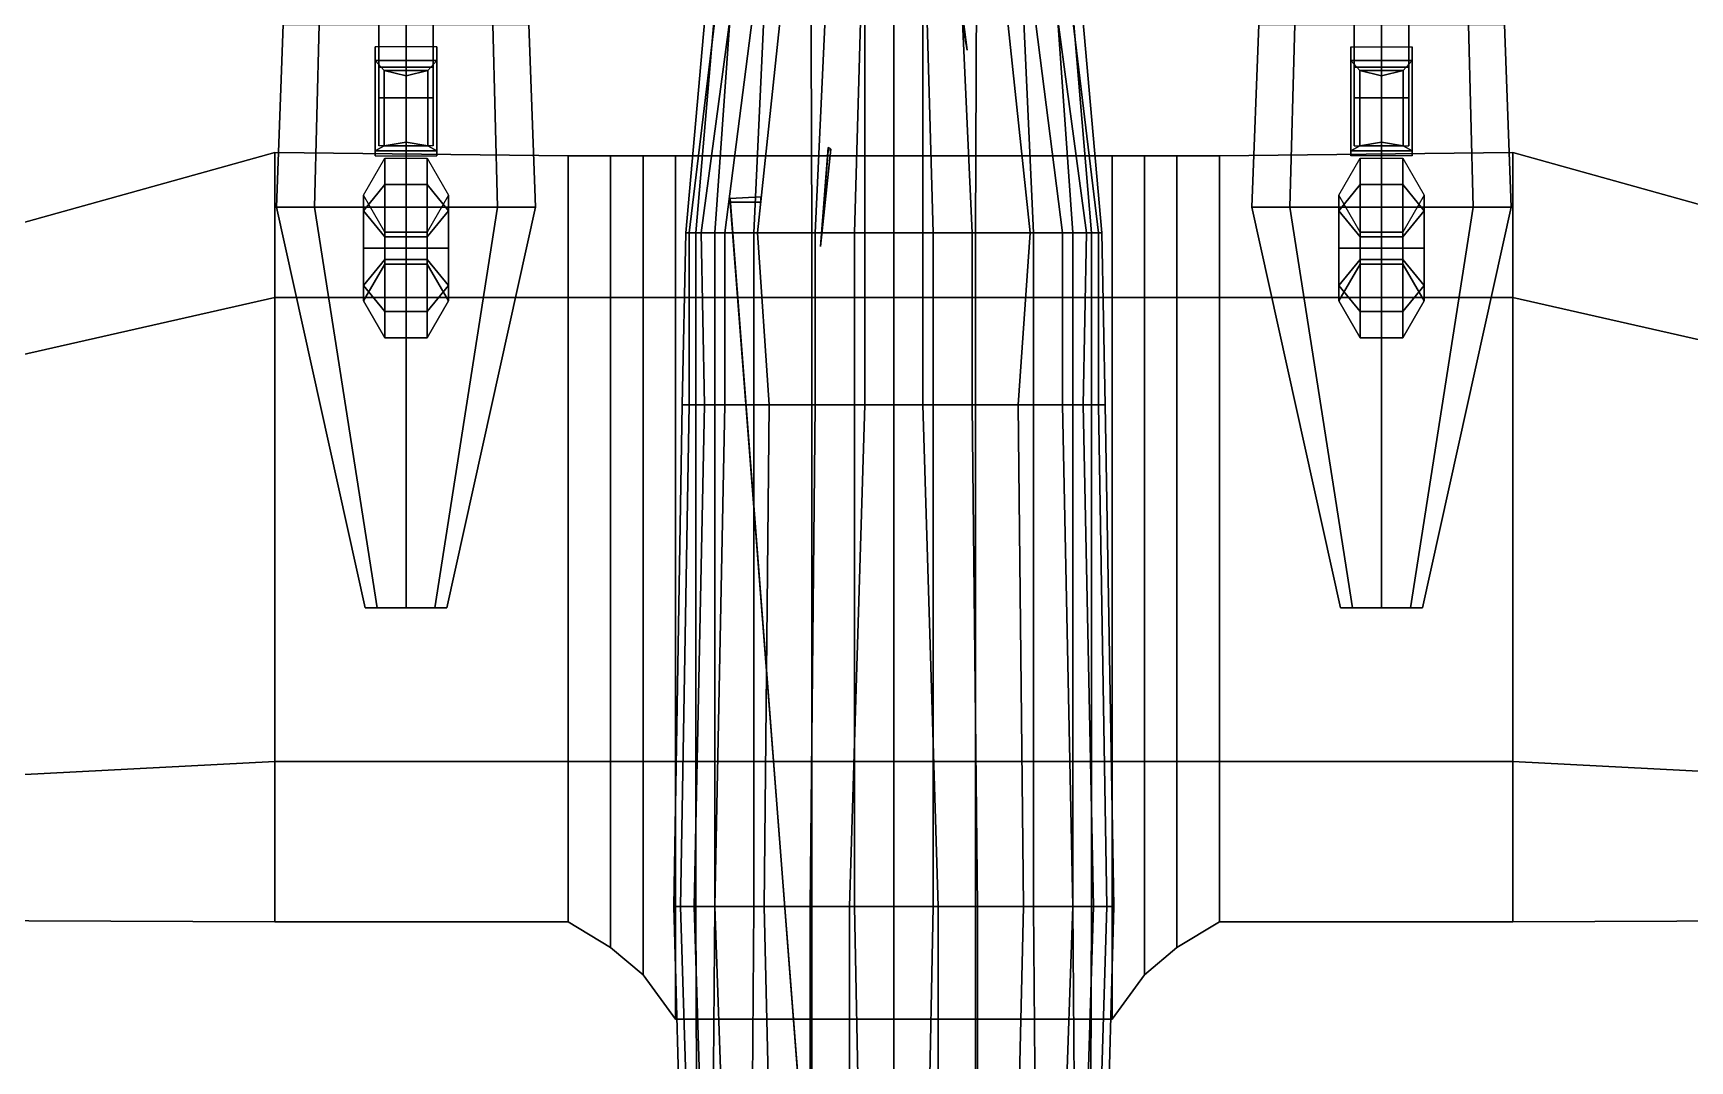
# Model space of a CAD drawing. Header units: millimetres. Extents: x -14.8 to 14.8, y -9.8 to 40.
# Drawn here: x -5.05 to 4.67, y 0 to 6.02 of the extents above; entities that cross this region are included whole.
import ezdxf

# ---------------------------------------------------------------- set-up
doc = ezdxf.new("R2010")
doc.units = ezdxf.units.MM
for name, color, linetype in [('wheels', 2, 'Continuous'), ('wing1', 5, 'Continuous'), ('wing2', 1, 'Continuous')]:
    doc.layers.add(name, color=color, linetype=linetype)

msp = doc.modelspace()

# ---------------------------------------------------------------- linework, layer by layer
for points in [[(-0.97, 7.67, -0.09), (-0.92, 7.67, -0.35), (-1.16, 4.85, -0.49), (-1.22, 4.85, -0.05)], [(-0.97, 7.67, 0.2), (-0.97, 7.67, -0.09), (-1.22, 4.85, -0.05), (-1.22, 4.85, 0.39)], [(-0.86, 7.67, 0.69), (-0.97, 7.67, 0.2), (-1.22, 4.85, 0.39), (-1.2, 4.85, 0.55)], [(-0.75, 7.67, 0.93), (-0.86, 7.67, 0.69), (-1.2, 4.85, 0.55), (-1.13, 4.85, 0.79)], [(-0.92, 7.67, -0.35), (-0.85, 7.67, -0.6), (-1.05, 4.85, -0.74), (-1.16, 4.85, -0.49)], [(-0.63, 7.67, 1.05), (-0.75, 7.67, 0.93), (-1.13, 4.85, 0.79), (-0.99, 4.85, 1.03)], [(-0.85, 7.67, -0.6), (-0.69, 7.67, -0.85), (-0.82, 4.85, -0.99), (-1.05, 4.85, -0.74)], [(-0.5, 7.67, 1.14), (-0.63, 7.67, 1.05), (-0.99, 4.85, 1.03), (-0.8, 4.85, 1.23)], [(-0.69, 7.67, -0.85), (-0.49, 7.67, -1), (-0.48, 4.85, -1.17), (-0.82, 4.85, -0.99)], [(-0.33, 7.67, 1.21), (-0.5, 7.67, 1.14), (-0.8, 4.85, 1.23), (-0.46, 4.85, 1.41)], [(-0.49, 7.67, -1), (-0.15, 7.67, -1.12), (-0.23, 4.85, -1.25), (-0.48, 4.85, -1.17)], [(-0.17, 7.67, 1.23), (-0.33, 7.67, 1.21), (-0.46, 4.85, 1.41), (-0.17, 4.85, 1.48)], [(-0.15, 7.67, -1.12), (0, 7.67, -1.13), (0, 4.85, -1.25), (-0.23, 4.85, -1.25)], [(-0.17, 4.85, 1.48), (0, 4.85, 1.48), (0, 7.67, 1.23), (-0.17, 7.67, 1.23)], [(0.17, 7.67, 1.23), (0, 7.67, 1.23), (0, 4.85, 1.48), (0.17, 4.85, 1.48)], [(0.23, 4.85, -1.25), (0, 4.85, -1.25), (0, 7.67, -1.13), (0.15, 7.67, -1.12)], [(0.48, 4.85, -1.17), (0.23, 4.85, -1.25), (0.15, 7.67, -1.12), (0.49, 7.67, -1)], [(0.17, 4.85, 1.48), (0.46, 4.85, 1.41), (0.33, 7.67, 1.21), (0.17, 7.67, 1.23)], [(0.46, 4.85, 1.41), (0.8, 4.85, 1.23), (0.5, 7.67, 1.14), (0.33, 7.67, 1.21)], [(0.82, 4.85, -0.99), (0.48, 4.85, -1.17), (0.49, 7.67, -1), (0.69, 7.67, -0.85)], [(0.8, 4.85, 1.23), (0.99, 4.85, 1.03), (0.63, 7.67, 1.05), (0.5, 7.67, 1.14)], [(0.99, 4.85, 1.03), (1.13, 4.85, 0.79), (0.75, 7.67, 0.93), (0.63, 7.67, 1.05)], [(1.05, 4.85, -0.74), (0.82, 4.85, -0.99), (0.69, 7.67, -0.85), (0.85, 7.67, -0.6)], [(1.13, 4.85, 0.79), (1.2, 4.85, 0.55), (0.86, 7.67, 0.69), (0.75, 7.67, 0.93)], [(1.16, 4.85, -0.49), (1.05, 4.85, -0.74), (0.85, 7.67, -0.6), (0.92, 7.67, -0.35)], [(1.2, 4.85, 0.55), (1.22, 4.85, 0.39), (0.97, 7.67, 0.2), (0.86, 7.67, 0.69)], [(1.22, 4.85, -0.05), (1.16, 4.85, -0.49), (0.92, 7.67, -0.35), (0.97, 7.67, -0.09)], [(1.22, 4.85, 0.39), (1.22, 4.85, -0.05), (0.97, 7.67, -0.09), (0.97, 7.67, 0.2)], [(0.39, 6.24, 1.35), (0.375, 6.2487, 1.35), (0.43, 5.92, 2.07)], [(0.375, 6.2487, 1.35), (0.375, 6.2313, 1.35), (0.43, 5.92, 2.07)], [(0.375, 6.2313, 1.35), (0.39, 6.24, 1.35), (0.43, 5.92, 2.07)], [(0, 5.97, 1.38), (0, 5.89, 1.38), (0, 5.89, 1.63), (0, 5.97, 1.63)], [(0, 5.97, 1.63), (0, 5.89, 1.63), (0, 5.89, 1.38), (0, 5.97, 1.38)], [(0, 5.89, 1.6), (0, -7.1715, 3.4061), (0, -7.1943, 3.4392), (0, 5.89, 1.63)], [(0, 5.89, 1.63), (0, -7.1943, 3.4392), (0, -7.1715, 3.4061), (0, 5.89, 1.6)], [(-0.37, 5.34, 1.43), (-0.385, 5.3487, 1.43), (-0.43, 4.77, 2.68)], [(-0.385, 5.3487, 1.43), (-0.385, 5.3313, 1.43), (-0.43, 4.77, 2.68)], [(-0.385, 5.3313, 1.43), (-0.37, 5.34, 1.43), (-0.43, 4.77, 2.68)], [(-0.96, 5.05, 1.39), (-0.96, 5.03, 1.37), (-0.78, 5.03, 1.12), (-0.78, 5.06, 1.12)], [(-0.78, 5.06, 1.12), (-0.78, 5.03, 1.12), (-0.96, 5.03, 1.37), (-0.96, 5.05, 1.39)], [(-0.96, 5.03, 1.37), (0, -7.35, 3.93), (0, -7.4, 3.97), (-0.96, 5.05, 1.39)], [(-0.96, 5.05, 1.39), (0, -7.4, 3.97), (0, -7.35, 3.93), (-0.96, 5.03, 1.37)], [(-1.22, 4.85, -0.05), (-1.16, 4.85, -0.49), (-1.16, 3.84, -0.49), (-1.24, 3.84, -0.05)], [(-1.22, 4.85, 0.39), (-1.22, 4.85, -0.05), (-1.24, 3.84, -0.05), (-1.24, 3.84, 0.29)], [(-1.2, 4.85, 0.55), (-1.22, 4.85, 0.39), (-1.24, 3.84, 0.29), (-1.2, 3.84, 0.52)], [(-1.13, 4.85, 0.79), (-1.2, 4.85, 0.55), (-1.2, 3.84, 0.52), (-1.11, 3.84, 0.79)], [(-1.16, 4.85, -0.49), (-1.05, 4.85, -0.74), (-1.05, 3.84, -0.74), (-1.16, 3.84, -0.49)], [(-0.99, 4.85, 1.03), (-1.13, 4.85, 0.79), (-1.11, 3.84, 0.79), (-0.99, 3.84, 0.99)], [(-1.05, 4.85, -0.74), (-0.82, 4.85, -0.99), (-0.82, 3.84, -0.99), (-1.05, 3.84, -0.74)], [(-0.8, 4.85, 1.23), (-0.99, 4.85, 1.03), (-0.99, 3.84, 0.99), (-0.73, 3.84, 1.25)], [(-0.82, 4.85, -0.99), (-0.48, 4.85, -1.17), (-0.48, 3.84, -1.17), (-0.82, 3.84, -0.99)], [(-0.46, 4.85, 1.41), (-0.8, 4.85, 1.23), (-0.73, 3.84, 1.25), (-0.46, 3.84, 1.38)], [(-0.48, 4.85, -1.17), (-0.23, 4.85, -1.25), (-0.23, 3.84, -1.25), (-0.48, 3.84, -1.17)], [(-0.17, 4.85, 1.48), (-0.46, 4.85, 1.41), (-0.46, 3.84, 1.38), (-0.17, 3.84, 1.46)], [(-0.23, 4.85, -1.25), (0, 4.85, -1.25), (0, 3.84, -1.25), (-0.23, 3.84, -1.25)], [(-0.17, 3.84, 1.46), (0, 3.84, 1.48), (0, 4.85, 1.48), (-0.17, 4.85, 1.48)], [(0.17, 4.85, 1.48), (0, 4.85, 1.48), (0, 3.84, 1.48), (0.17, 3.84, 1.46)], [(0.23, 3.84, -1.25), (0, 3.84, -1.25), (0, 4.85, -1.25), (0.23, 4.85, -1.25)], [(0.17, 3.84, 1.46), (0.46, 3.84, 1.38), (0.46, 4.85, 1.41), (0.17, 4.85, 1.48)], [(0.48, 3.84, -1.17), (0.23, 3.84, -1.25), (0.23, 4.85, -1.25), (0.48, 4.85, -1.17)], [(0.46, 3.84, 1.38), (0.73, 3.84, 1.25), (0.8, 4.85, 1.23), (0.46, 4.85, 1.41)], [(0.82, 3.84, -0.99), (0.48, 3.84, -1.17), (0.48, 4.85, -1.17), (0.82, 4.85, -0.99)], [(0.73, 3.84, 1.25), (0.99, 3.84, 0.99), (0.99, 4.85, 1.03), (0.8, 4.85, 1.23)], [(1.05, 3.84, -0.74), (0.82, 3.84, -0.99), (0.82, 4.85, -0.99), (1.05, 4.85, -0.74)], [(0.99, 3.84, 0.99), (1.11, 3.84, 0.79), (1.13, 4.85, 0.79), (0.99, 4.85, 1.03)], [(1.16, 3.84, -0.49), (1.05, 3.84, -0.74), (1.05, 4.85, -0.74), (1.16, 4.85, -0.49)], [(1.11, 3.84, 0.79), (1.2, 3.84, 0.52), (1.2, 4.85, 0.55), (1.13, 4.85, 0.79)], [(1.24, 3.84, -0.05), (1.16, 3.84, -0.49), (1.16, 4.85, -0.49), (1.22, 4.85, -0.05)], [(1.2, 3.84, 0.52), (1.24, 3.84, 0.29), (1.22, 4.85, 0.39), (1.2, 4.85, 0.55)], [(1.24, 3.84, 0.29), (1.24, 3.84, -0.05), (1.22, 4.85, -0.05), (1.22, 4.85, 0.39)], [(-1.24, 3.84, 0.29), (-1.24, 3.84, -0.05), (-1.29, 0.9, -0.85), (-1.29, 0.9, 0.3)], [(-1.24, 3.84, -0.05), (-1.16, 3.84, -0.49), (-1.16, 0.9, -1.04), (-1.29, 0.9, -0.85)], [(-1.2, 3.84, 0.52), (-1.24, 3.84, 0.29), (-1.29, 0.9, 0.3), (-1.25, 0.9, 0.53)], [(-1.11, 3.84, 0.79), (-1.2, 3.84, 0.52), (-1.25, 0.9, 0.53), (-1.17, 0.9, 0.8)], [(-0.99, 3.84, 0.99), (-1.11, 3.84, 0.79), (-1.17, 0.9, 0.8), (-1.05, 0.9, 1)], [(-1.16, 3.84, -0.49), (-1.05, 3.84, -0.74), (-1.05, 0.9, -1.12), (-1.16, 0.9, -1.04)], [(-1.05, 3.84, -0.74), (-0.82, 3.84, -0.99), (-0.82, 0.9, -1.16), (-1.05, 0.9, -1.12)], [(-0.73, 3.84, 1.25), (-0.99, 3.84, 0.99), (-1.05, 0.9, 1), (-0.76, 0.9, 1.26)], [(-0.82, 3.84, -0.99), (-0.48, 3.84, -1.17), (-0.48, 0.9, -1.21), (-0.82, 0.9, -1.16)], [(-0.46, 3.84, 1.38), (-0.73, 3.84, 1.25), (-0.76, 0.9, 1.26), (-0.49, 0.9, 1.39)], [(-0.17, 3.84, 1.46), (-0.46, 3.84, 1.38), (-0.49, 0.9, 1.39), (-0.26, 0.9, 1.47)], [(-0.48, 3.84, -1.17), (-0.23, 3.84, -1.25), (-0.23, 0.9, -1.24), (-0.48, 0.9, -1.21)], [(-0.26, 0.9, 1.47), (0, 0.9, 1.49), (0, 3.84, 1.48), (-0.17, 3.84, 1.46)], [(-0.23, 3.84, -1.25), (0, 3.84, -1.25), (0, 0.9, -1.24), (-0.23, 0.9, -1.24)], [(0.17, 3.84, 1.46), (0, 3.84, 1.48), (0, 0.9, 1.49), (0.26, 0.9, 1.47)], [(0.23, 0.9, -1.24), (0, 0.9, -1.24), (0, 3.84, -1.25), (0.23, 3.84, -1.25)], [(0.26, 0.9, 1.47), (0.49, 0.9, 1.39), (0.46, 3.84, 1.38), (0.17, 3.84, 1.46)], [(0.48, 0.9, -1.21), (0.23, 0.9, -1.24), (0.23, 3.84, -1.25), (0.48, 3.84, -1.17)], [(0.49, 0.9, 1.39), (0.76, 0.9, 1.26), (0.73, 3.84, 1.25), (0.46, 3.84, 1.38)], [(0.82, 0.9, -1.16), (0.48, 0.9, -1.21), (0.48, 3.84, -1.17), (0.82, 3.84, -0.99)], [(0.76, 0.9, 1.26), (1.05, 0.9, 1), (0.99, 3.84, 0.99), (0.73, 3.84, 1.25)], [(1.05, 0.9, -1.12), (0.82, 0.9, -1.16), (0.82, 3.84, -0.99), (1.05, 3.84, -0.74)], [(1.05, 0.9, 1), (1.17, 0.9, 0.8), (1.11, 3.84, 0.79), (0.99, 3.84, 0.99)], [(1.16, 0.9, -1.04), (1.05, 0.9, -1.12), (1.05, 3.84, -0.74), (1.16, 3.84, -0.49)], [(1.17, 0.9, 0.8), (1.25, 0.9, 0.53), (1.2, 3.84, 0.52), (1.11, 3.84, 0.79)], [(1.29, 0.9, -0.85), (1.16, 0.9, -1.04), (1.16, 3.84, -0.49), (1.24, 3.84, -0.05)], [(1.25, 0.9, 0.53), (1.29, 0.9, 0.3), (1.24, 3.84, 0.29), (1.2, 3.84, 0.52)], [(1.29, 0.9, 0.3), (1.29, 0.9, -0.85), (1.24, 3.84, -0.05), (1.24, 3.84, 0.29)], [(-1.29, 0.9, -0.85), (-1.16, 0.9, -1.04), (-1.15, -1.68, -0.46), (-1.22, -1.68, -0.06)], [(-1.29, 0.9, 0.3), (-1.29, 0.9, -0.85), (-1.22, -1.68, -0.06), (-1.22, -1.68, 0.23)], [(-1.25, 0.9, 0.53), (-1.29, 0.9, 0.3), (-1.22, -1.68, 0.23), (-1.17, -1.68, 0.52)], [(-1.17, 0.9, 0.8), (-1.25, 0.9, 0.53), (-1.17, -1.68, 0.52), (-1.09, -1.68, 0.79)], [(-1.05, 0.9, 1), (-1.17, 0.9, 0.8), (-1.09, -1.68, 0.79), (-0.96, -1.68, 1.06)], [(-1.16, 0.9, -1.04), (-1.05, 0.9, -1.12), (-1.07, -1.68, -0.6), (-1.15, -1.68, -0.46)], [(-1.05, 0.9, -1.12), (-0.82, 0.9, -1.16), (-0.84, -1.68, -0.83), (-1.07, -1.68, -0.6)], [(-0.76, 0.9, 1.26), (-1.05, 0.9, 1), (-0.96, -1.68, 1.06), (-0.7, -1.68, 1.33)], [(-0.82, 0.9, -1.16), (-0.48, 0.9, -1.21), (-0.48, -1.68, -0.97), (-0.84, -1.68, -0.83)], [(-0.49, 0.9, 1.39), (-0.76, 0.9, 1.26), (-0.7, -1.68, 1.33), (-0.49, -1.68, 1.43)], [(-0.26, 0.9, 1.47), (-0.49, 0.9, 1.39), (-0.49, -1.68, 1.43), (-0.26, -1.68, 1.5)], [(-0.48, 0.9, -1.21), (-0.23, 0.9, -1.24), (-0.18, -1.68, -1.03), (-0.48, -1.68, -0.97)], [(-0.26, -1.68, 1.5), (0, -1.68, 1.52), (0, 0.9, 1.49), (-0.26, 0.9, 1.47)], [(-0.23, 0.9, -1.24), (0, 0.9, -1.24), (0, -1.68, -1.03), (-0.18, -1.68, -1.03)], [(0.18, -1.68, -1.03), (0, -1.68, -1.03), (0, 0.9, -1.24), (0.23, 0.9, -1.24)], [(0.26, 0.9, 1.47), (0, 0.9, 1.49), (0, -1.68, 1.52), (0.26, -1.68, 1.5)], [(0.48, -1.68, -0.97), (0.18, -1.68, -1.03), (0.23, 0.9, -1.24), (0.48, 0.9, -1.21)], [(0.26, -1.68, 1.5), (0.49, -1.68, 1.43), (0.49, 0.9, 1.39), (0.26, 0.9, 1.47)], [(0.84, -1.68, -0.83), (0.48, -1.68, -0.97), (0.48, 0.9, -1.21), (0.82, 0.9, -1.16)], [(0.49, -1.68, 1.43), (0.7, -1.68, 1.33), (0.76, 0.9, 1.26), (0.49, 0.9, 1.39)], [(0.7, -1.68, 1.33), (0.96, -1.68, 1.06), (1.05, 0.9, 1), (0.76, 0.9, 1.26)], [(1.07, -1.68, -0.6), (0.84, -1.68, -0.83), (0.82, 0.9, -1.16), (1.05, 0.9, -1.12)], [(0.96, -1.68, 1.06), (1.09, -1.68, 0.79), (1.17, 0.9, 0.8), (1.05, 0.9, 1)], [(1.15, -1.68, -0.46), (1.07, -1.68, -0.6), (1.05, 0.9, -1.12), (1.16, 0.9, -1.04)], [(1.09, -1.68, 0.79), (1.17, -1.68, 0.52), (1.25, 0.9, 0.53), (1.17, 0.9, 0.8)], [(1.22, -1.68, -0.06), (1.15, -1.68, -0.46), (1.16, 0.9, -1.04), (1.29, 0.9, -0.85)], [(1.17, -1.68, 0.52), (1.22, -1.68, 0.23), (1.29, 0.9, 0.3), (1.25, 0.9, 0.53)], [(1.22, -1.68, 0.23), (1.22, -1.68, -0.06), (1.29, 0.9, -0.85), (1.29, 0.9, 0.3)]]:
    msp.add_3dface(points)
at = {"layer": 'wheels'}
for points in [[(-2.985, 5.1323, -1.9323), (-3.11, 4.9792, -1.7792), (-3.11, 5.07, -1.56), (-2.985, 5.2865, -1.56)], [(-2.735, 5.1323, -1.9323), (-2.985, 5.1323, -1.9323), (-2.985, 5.2865, -1.56), (-2.735, 5.2865, -1.56)], [(-2.61, 4.9792, -1.7792), (-2.735, 5.1323, -1.9323), (-2.735, 5.2865, -1.56), (-2.61, 5.07, -1.56)], [(2.735, 5.1323, -1.9323), (2.61, 4.9792, -1.7792), (2.61, 5.07, -1.56), (2.735, 5.2865, -1.56)], [(2.985, 5.1323, -1.9323), (2.735, 5.1323, -1.9323), (2.735, 5.2865, -1.56), (2.985, 5.2865, -1.56)], [(3.11, 4.9792, -1.7792), (2.985, 5.1323, -1.9323), (2.985, 5.2865, -1.56), (3.11, 5.07, -1.56)], [(-2.985, 4.76, -2.0865), (-3.11, 4.76, -1.87), (-3.11, 4.9792, -1.7792), (-2.985, 5.1323, -1.9323)], [(-3.11, 4.9792, -1.7792), (-2.985, 4.8261, -1.6261), (-2.985, 4.8535, -1.56), (-3.11, 5.07, -1.56)], [(-2.735, 4.76, -2.0865), (-2.985, 4.76, -2.0865), (-2.985, 5.1323, -1.9323), (-2.735, 5.1323, -1.9323)], [(-2.61, 4.76, -1.87), (-2.735, 4.76, -2.0865), (-2.735, 5.1323, -1.9323), (-2.61, 4.9792, -1.7792)], [(-2.735, 4.8261, -1.6261), (-2.61, 4.9792, -1.7792), (-2.61, 5.07, -1.56), (-2.735, 4.8535, -1.56)], [(2.735, 4.76, -2.0865), (2.61, 4.76, -1.87), (2.61, 4.9792, -1.7792), (2.735, 5.1323, -1.9323)], [(2.61, 4.9792, -1.7792), (2.735, 4.8261, -1.6261), (2.735, 4.8535, -1.56), (2.61, 5.07, -1.56)], [(2.985, 4.76, -2.0865), (2.735, 4.76, -2.0865), (2.735, 5.1323, -1.9323), (2.985, 5.1323, -1.9323)], [(3.11, 4.76, -1.87), (2.985, 4.76, -2.0865), (2.985, 5.1323, -1.9323), (3.11, 4.9792, -1.7792)], [(2.985, 4.8261, -1.6261), (3.11, 4.9792, -1.7792), (3.11, 5.07, -1.56), (2.985, 4.8535, -1.56)], [(-3.11, 4.76, -1.87), (-2.985, 4.76, -1.6535), (-2.985, 4.8261, -1.6261), (-3.11, 4.9792, -1.7792)], [(-2.735, 4.76, -1.6535), (-2.61, 4.76, -1.87), (-2.61, 4.9792, -1.7792), (-2.735, 4.8261, -1.6261)], [(2.61, 4.76, -1.87), (2.735, 4.76, -1.6535), (2.735, 4.8261, -1.6261), (2.61, 4.9792, -1.7792)], [(2.985, 4.76, -1.6535), (3.11, 4.76, -1.87), (3.11, 4.9792, -1.7792), (2.985, 4.8261, -1.6261)], [(-2.985, 4.3877, -1.9323), (-3.11, 4.5408, -1.7792), (-3.11, 4.76, -1.87), (-2.985, 4.76, -2.0865)], [(-3.11, 4.5408, -1.7792), (-2.985, 4.6939, -1.6261), (-2.985, 4.76, -1.6535), (-3.11, 4.76, -1.87)], [(-2.985, 4.8535, -1.56), (-2.735, 4.8535, -1.56), (-2.735, 4.8261, -1.4939), (-2.985, 4.8261, -1.4939)], [(-2.985, 4.8261, -1.6261), (-2.735, 4.8261, -1.6261), (-2.735, 4.8535, -1.56), (-2.985, 4.8535, -1.56)], [(-2.985, 4.8261, -1.4939), (-2.735, 4.8261, -1.4939), (-2.735, 4.76, -1.4665), (-2.985, 4.76, -1.4665)], [(-2.985, 4.76, -1.6535), (-2.735, 4.76, -1.6535), (-2.735, 4.8261, -1.6261), (-2.985, 4.8261, -1.6261)], [(-2.985, 4.76, -1.4665), (-2.735, 4.76, -1.4665), (-2.735, 4.6939, -1.4939), (-2.985, 4.6939, -1.4939)], [(-2.735, 4.3877, -1.9323), (-2.985, 4.3877, -1.9323), (-2.985, 4.76, -2.0865), (-2.735, 4.76, -2.0865)], [(-2.985, 4.6939, -1.6261), (-2.735, 4.6939, -1.6261), (-2.735, 4.76, -1.6535), (-2.985, 4.76, -1.6535)], [(-2.61, 4.5408, -1.7792), (-2.735, 4.3877, -1.9323), (-2.735, 4.76, -2.0865), (-2.61, 4.76, -1.87)], [(-2.735, 4.6939, -1.6261), (-2.61, 4.5408, -1.7792), (-2.61, 4.76, -1.87), (-2.735, 4.76, -1.6535)], [(2.61, 4.5408, -1.7792), (2.735, 4.6939, -1.6261), (2.735, 4.76, -1.6535), (2.61, 4.76, -1.87)], [(2.735, 4.3877, -1.9323), (2.61, 4.5408, -1.7792), (2.61, 4.76, -1.87), (2.735, 4.76, -2.0865)], [(2.735, 4.8261, -1.6261), (2.985, 4.8261, -1.6261), (2.985, 4.8535, -1.56), (2.735, 4.8535, -1.56)], [(2.735, 4.8535, -1.56), (2.985, 4.8535, -1.56), (2.985, 4.8261, -1.4939), (2.735, 4.8261, -1.4939)], [(2.735, 4.76, -1.6535), (2.985, 4.76, -1.6535), (2.985, 4.8261, -1.6261), (2.735, 4.8261, -1.6261)], [(2.735, 4.8261, -1.4939), (2.985, 4.8261, -1.4939), (2.985, 4.76, -1.4665), (2.735, 4.76, -1.4665)], [(2.735, 4.6939, -1.6261), (2.985, 4.6939, -1.6261), (2.985, 4.76, -1.6535), (2.735, 4.76, -1.6535)], [(2.985, 4.3877, -1.9323), (2.735, 4.3877, -1.9323), (2.735, 4.76, -2.0865), (2.985, 4.76, -2.0865)], [(2.735, 4.76, -1.4665), (2.985, 4.76, -1.4665), (2.985, 4.6939, -1.4939), (2.735, 4.6939, -1.4939)], [(2.985, 4.6939, -1.6261), (3.11, 4.5408, -1.7792), (3.11, 4.76, -1.87), (2.985, 4.76, -1.6535)], [(3.11, 4.5408, -1.7792), (2.985, 4.3877, -1.9323), (2.985, 4.76, -2.0865), (3.11, 4.76, -1.87)], [(-3.11, 4.5408, -1.3408), (-2.985, 4.6939, -1.4939), (-2.985, 4.6665, -1.56), (-3.11, 4.45, -1.56)], [(-3.11, 4.45, -1.56), (-2.985, 4.6665, -1.56), (-2.985, 4.6939, -1.6261), (-3.11, 4.5408, -1.7792)], [(-2.985, 4.6939, -1.4939), (-2.735, 4.6939, -1.4939), (-2.735, 4.6665, -1.56), (-2.985, 4.6665, -1.56)], [(-2.985, 4.6665, -1.56), (-2.735, 4.6665, -1.56), (-2.735, 4.6939, -1.6261), (-2.985, 4.6939, -1.6261)], [(-2.735, 4.6939, -1.4939), (-2.61, 4.5408, -1.3408), (-2.61, 4.45, -1.56), (-2.735, 4.6665, -1.56)], [(-2.735, 4.6665, -1.56), (-2.61, 4.45, -1.56), (-2.61, 4.5408, -1.7792), (-2.735, 4.6939, -1.6261)], [(2.61, 4.45, -1.56), (2.735, 4.6665, -1.56), (2.735, 4.6939, -1.6261), (2.61, 4.5408, -1.7792)], [(2.61, 4.5408, -1.3408), (2.735, 4.6939, -1.4939), (2.735, 4.6665, -1.56), (2.61, 4.45, -1.56)], [(2.735, 4.6665, -1.56), (2.985, 4.6665, -1.56), (2.985, 4.6939, -1.6261), (2.735, 4.6939, -1.6261)], [(2.735, 4.6939, -1.4939), (2.985, 4.6939, -1.4939), (2.985, 4.6665, -1.56), (2.735, 4.6665, -1.56)], [(2.985, 4.6665, -1.56), (3.11, 4.45, -1.56), (3.11, 4.5408, -1.7792), (2.985, 4.6939, -1.6261)], [(2.985, 4.6939, -1.4939), (3.11, 4.5408, -1.3408), (3.11, 4.45, -1.56), (2.985, 4.6665, -1.56)], [(-2.985, 4.3877, -1.1877), (-3.11, 4.5408, -1.3408), (-3.11, 4.45, -1.56), (-2.985, 4.2335, -1.56)], [(-2.985, 4.2335, -1.56), (-3.11, 4.45, -1.56), (-3.11, 4.5408, -1.7792), (-2.985, 4.3877, -1.9323)], [(-2.61, 4.5408, -1.3408), (-2.735, 4.3877, -1.1877), (-2.735, 4.2335, -1.56), (-2.61, 4.45, -1.56)], [(-2.61, 4.45, -1.56), (-2.735, 4.2335, -1.56), (-2.735, 4.3877, -1.9323), (-2.61, 4.5408, -1.7792)], [(2.735, 4.2335, -1.56), (2.61, 4.45, -1.56), (2.61, 4.5408, -1.7792), (2.735, 4.3877, -1.9323)], [(2.735, 4.3877, -1.1877), (2.61, 4.5408, -1.3408), (2.61, 4.45, -1.56), (2.735, 4.2335, -1.56)], [(3.11, 4.45, -1.56), (2.985, 4.2335, -1.56), (2.985, 4.3877, -1.9323), (3.11, 4.5408, -1.7792)], [(3.11, 4.5408, -1.3408), (2.985, 4.3877, -1.1877), (2.985, 4.2335, -1.56), (3.11, 4.45, -1.56)], [(-2.735, 4.3877, -1.1877), (-2.985, 4.3877, -1.1877), (-2.985, 4.2335, -1.56), (-2.735, 4.2335, -1.56)], [(-2.735, 4.2335, -1.56), (-2.985, 4.2335, -1.56), (-2.985, 4.3877, -1.9323), (-2.735, 4.3877, -1.9323)], [(2.985, 4.2335, -1.56), (2.735, 4.2335, -1.56), (2.735, 4.3877, -1.9323), (2.985, 4.3877, -1.9323)], [(2.985, 4.3877, -1.1877), (2.735, 4.3877, -1.1877), (2.735, 4.2335, -1.56), (2.985, 4.2335, -1.56)]]:
    msp.add_3dface(points, dxfattribs=at)
at = {"layer": 'wing1'}
for points in [[(2.7, 6.07, -0.3), (2.7, 5.84, -0.29), (2.7, 5.82, -0.08), (2.7, 6.3, -0.08)], [(2.7, 6.3, -0.08), (2.7, 5.82, -0.08), (3.02, 5.82, -0.08), (3.02, 6.3, -0.08)], [(3.02, 5.82, -0.08), (3.02, 5.84, -0.29), (3.02, 6.07, -0.3), (3.02, 6.3, -0.08)], [(2.3509, 6.07, -0.4409), (2.14, 6.07, -0.95), (2.1, 5, -0.95), (2.3226, 5, -0.4126)], [(2.14, 6.07, -0.95), (2.3509, 6.07, -1.4591), (2.3226, 5, -1.4874), (2.1, 5, -0.95)], [(2.86, 6.07, -0.23), (2.3509, 6.07, -0.4409), (2.3226, 5, -0.4126), (2.86, 5, -0.19)], [(2.3509, 6.07, -1.4591), (2.86, 6.07, -1.67), (2.86, 5, -1.71), (2.3226, 5, -1.4874)], [(3.3691, 6.07, -0.4409), (2.86, 6.07, -0.23), (2.86, 5, -0.19), (3.3974, 5, -0.4126)], [(2.86, 6.07, -1.67), (3.3691, 6.07, -1.4591), (3.3974, 5, -1.4874), (2.86, 5, -1.71)], [(3.58, 6.07, -0.95), (3.3691, 6.07, -0.4409), (3.3974, 5, -0.4126), (3.62, 5, -0.95)], [(3.3691, 6.07, -1.4591), (3.58, 6.07, -0.95), (3.62, 5, -0.95), (3.3974, 5, -1.4874)], [(2.68, 5.33, -1.84), (2.68, 5.3, -1.62), (2.68, 5.94, -1.6), (2.68, 5.86, -1.84)], [(2.68, 5.86, -1.84), (2.68, 5.94, -1.6), (3.04, 5.94, -1.6), (3.04, 5.86, -1.84)], [(3.04, 5.3, -1.62), (3.04, 5.33, -1.84), (3.04, 5.86, -1.84), (3.04, 5.94, -1.6)], [(2.7327, 5.36, -1.9673), (2.68, 5.33, -1.84), (2.68, 5.86, -1.84), (2.7327, 5.8, -1.9673)], [(2.7327, 5.8, -1.9673), (2.68, 5.86, -1.84), (3.04, 5.86, -1.84), (2.9873, 5.8, -1.9673)], [(2.7, 5.84, -0.29), (2.7, 5.36, -0.29), (2.7, 5.64, -0.1), (2.7, 5.82, -0.08)], [(3.04, 5.33, -1.84), (2.9873, 5.36, -1.9673), (2.9873, 5.8, -1.9673), (3.04, 5.86, -1.84)], [(3.02, 5.64, -0.1), (3.02, 5.36, -0.29), (3.02, 5.84, -0.29), (3.02, 5.82, -0.08)], [(2.7, 5.82, -0.08), (2.7, 5.64, -0.1), (3.02, 5.64, -0.1), (3.02, 5.82, -0.08)], [(2.86, 5.38, -2.02), (2.7327, 5.36, -1.9673), (2.7327, 5.8, -1.9673), (2.86, 5.77, -2.02)], [(2.86, 5.77, -2.02), (2.7327, 5.8, -1.9673), (2.9873, 5.8, -1.9673), (2.86, 5.77, -2.02)], [(2.9873, 5.36, -1.9673), (2.86, 5.38, -2.02), (2.86, 5.77, -2.02), (2.9873, 5.8, -1.9673)], [(2.7, 5.64, -0.1), (2.7, 5.36, -0.29), (3.02, 5.36, -0.29), (3.02, 5.64, -0.1)], [(2.9873, 5.36, -1.9673), (3.04, 5.33, -1.84), (2.68, 5.33, -1.84), (2.7327, 5.36, -1.9673)], [(2.86, 5.38, -2.02), (2.9873, 5.36, -1.9673), (2.7327, 5.36, -1.9673), (2.86, 5.38, -2.02)], [(1.28, 5.3, -0.86), (0, 5.3, -0.86), (0, 4.47, -0.08), (1.28, 4.47, -0.08)], [(1.28, 4.47, -1.17), (0, 4.47, -1.16), (0, 5.3, -0.86), (1.28, 5.3, -0.86)], [(1.47, 5.3, -0.86), (1.28, 5.3, -0.86), (1.28, 4.47, -0.08), (1.47, 4.47, -0.42)], [(1.47, 4.47, -1.17), (1.28, 4.47, -1.17), (1.28, 5.3, -0.86), (1.47, 5.3, -0.86)], [(1.66, 5.3, -0.86), (1.47, 5.3, -0.86), (1.47, 4.47, -0.42), (1.66, 4.47, -0.45)], [(1.66, 4.47, -1.17), (1.47, 4.47, -1.17), (1.47, 5.3, -0.86), (1.66, 5.3, -0.86)], [(1.91, 5.3, -0.86), (1.66, 5.3, -0.86), (1.66, 4.47, -0.45), (1.91, 4.47, -0.45)], [(1.91, 4.47, -1.17), (1.66, 4.47, -1.17), (1.66, 5.3, -0.86), (1.91, 5.3, -0.86)], [(3.63, 5.32, -0.86), (1.91, 5.3, -0.86), (1.91, 4.47, -0.45), (3.63, 4.47, -0.48)], [(3.63, 4.47, -1.22), (1.91, 4.47, -1.17), (1.91, 5.3, -0.86), (3.63, 5.32, -0.86)], [(3.04, 5.33, -1.84), (3.04, 5.3, -1.62), (2.68, 5.3, -1.62), (2.68, 5.33, -1.84)], [(13.25, 2.64, 0.11), (3.63, 5.32, -0.86), (3.63, 4.47, -0.48), (13.25, 2.29, 0.21)], [(13.25, 2.29, -0.02), (3.63, 4.47, -1.22), (3.63, 5.32, -0.86), (13.25, 2.64, 0.11)], [(2.3226, 5, -0.4126), (2.1, 5, -0.95), (2.62, 2.65, -0.95), (2.6903, 2.65, -0.7803)], [(2.1, 5, -0.95), (2.3226, 5, -1.4874), (2.6903, 2.65, -1.1197), (2.62, 2.65, -0.95)], [(2.86, 5, -0.19), (2.3226, 5, -0.4126), (2.6903, 2.65, -0.7803), (2.86, 2.65, -0.71)], [(2.3226, 5, -1.4874), (2.86, 5, -1.71), (2.86, 2.65, -1.19), (2.6903, 2.65, -1.1197)], [(3.3974, 5, -0.4126), (2.86, 5, -0.19), (2.86, 2.65, -0.71), (3.0297, 2.65, -0.7803)], [(2.86, 5, -1.71), (3.3974, 5, -1.4874), (3.0297, 2.65, -1.1197), (2.86, 2.65, -1.19)], [(3.62, 5, -0.95), (3.3974, 5, -0.4126), (3.0297, 2.65, -0.7803), (3.1, 2.65, -0.95)], [(3.3974, 5, -1.4874), (3.62, 5, -0.95), (3.1, 2.65, -0.95), (3.0297, 2.65, -1.1197)], [(0, 4.47, -0.08), (0, 1.75, -0.08), (1.28, 1.75, -0.08), (1.28, 4.47, -0.08)], [(1.28, 1.75, -1.17), (0, 1.75, -1.16), (0, 4.47, -1.16), (1.28, 4.47, -1.17)], [(1.28, 4.47, -0.08), (1.28, 1.75, -0.08), (1.47, 1.75, -0.42), (1.47, 4.47, -0.42)], [(1.47, 1.75, -1.17), (1.28, 1.75, -1.17), (1.28, 4.47, -1.17), (1.47, 4.47, -1.17)], [(1.47, 4.47, -0.42), (1.47, 1.75, -0.42), (1.66, 1.75, -0.45), (1.66, 4.47, -0.45)], [(1.66, 1.75, -1.17), (1.47, 1.75, -1.17), (1.47, 4.47, -1.17), (1.66, 4.47, -1.17)], [(1.66, 4.47, -0.45), (1.66, 1.75, -0.45), (1.91, 1.75, -0.45), (1.91, 4.47, -0.45)], [(1.91, 1.75, -1.17), (1.66, 1.75, -1.17), (1.66, 4.47, -1.17), (1.91, 4.47, -1.17)], [(1.91, 4.47, -0.45), (1.91, 1.75, -0.45), (3.63, 1.75, -0.48), (3.63, 4.47, -0.48)], [(3.63, 1.75, -1.22), (1.91, 1.75, -1.17), (1.91, 4.47, -1.17), (3.63, 4.47, -1.22)], [(3.63, 4.47, -0.48), (3.63, 1.75, -0.48), (13.25, 1.25, 0.21), (13.25, 2.29, 0.21)], [(13.25, 1.25, -0.02), (3.63, 1.75, -1.22), (3.63, 4.47, -1.22), (13.25, 2.29, -0.02)], [(1.28, 1.75, -0.08), (0, 1.75, -0.08), (0, 0.24, -0.86), (1.28, 0.24, -0.86)], [(1.28, 0.24, -0.86), (0, 0.24, -0.86), (0, 1.75, -1.16), (1.28, 1.75, -1.17)], [(1.47, 1.75, -0.42), (1.28, 1.75, -0.08), (1.28, 0.24, -0.86), (1.47, 0.5, -0.86)], [(1.47, 0.5, -0.86), (1.28, 0.24, -0.86), (1.28, 1.75, -1.17), (1.47, 1.75, -1.17)], [(1.66, 1.75, -0.45), (1.47, 1.75, -0.42), (1.47, 0.5, -0.86), (1.66, 0.66, -0.86)], [(1.66, 0.66, -0.86), (1.47, 0.5, -0.86), (1.47, 1.75, -1.17), (1.66, 1.75, -1.17)], [(1.91, 1.75, -0.45), (1.66, 1.75, -0.45), (1.66, 0.66, -0.86), (1.91, 0.81, -0.86)], [(1.91, 0.81, -0.86), (1.66, 0.66, -0.86), (1.66, 1.75, -1.17), (1.91, 1.75, -1.17)], [(3.63, 1.75, -0.48), (1.91, 1.75, -0.45), (1.91, 0.81, -0.86), (3.63, 0.81, -0.86)], [(3.63, 0.81, -0.86), (1.91, 0.81, -0.86), (1.91, 1.75, -1.17), (3.63, 1.75, -1.22)], [(13.25, 1.25, 0.21), (3.63, 1.75, -0.48), (3.63, 0.81, -0.86), (13.25, 0.85, 0.11)], [(13.25, 0.85, 0.11), (3.63, 0.81, -0.86), (3.63, 1.75, -1.22), (13.25, 1.25, -0.02)]]:
    msp.add_3dface(points, dxfattribs=at)
at = {"layer": 'wing2'}
for points in [[(-2.7, 6.3, -0.08), (-2.7, 5.82, -0.08), (-3.02, 5.82, -0.08), (-3.02, 6.3, -0.08)], [(-3.02, 5.82, -0.08), (-3.02, 5.84, -0.29), (-3.02, 6.07, -0.3), (-3.02, 6.3, -0.08)], [(-2.7, 6.07, -0.3), (-2.7, 5.84, -0.29), (-2.7, 5.82, -0.08), (-2.7, 6.3, -0.08)], [(-3.3691, 6.07, -1.4591), (-3.58, 6.07, -0.95), (-3.62, 5, -0.95), (-3.3974, 5, -1.4874)], [(-3.58, 6.07, -0.95), (-3.3691, 6.07, -0.4409), (-3.3974, 5, -0.4126), (-3.62, 5, -0.95)], [(-2.86, 6.07, -1.67), (-3.3691, 6.07, -1.4591), (-3.3974, 5, -1.4874), (-2.86, 5, -1.71)], [(-3.3691, 6.07, -0.4409), (-2.86, 6.07, -0.23), (-2.86, 5, -0.19), (-3.3974, 5, -0.4126)], [(-2.3509, 6.07, -1.4591), (-2.86, 6.07, -1.67), (-2.86, 5, -1.71), (-2.3226, 5, -1.4874)], [(-2.86, 6.07, -0.23), (-2.3509, 6.07, -0.4409), (-2.3226, 5, -0.4126), (-2.86, 5, -0.19)], [(-2.14, 6.07, -0.95), (-2.3509, 6.07, -1.4591), (-2.3226, 5, -1.4874), (-2.1, 5, -0.95)], [(-2.3509, 6.07, -0.4409), (-2.14, 6.07, -0.95), (-2.1, 5, -0.95), (-2.3226, 5, -0.4126)], [(-2.68, 5.86, -1.84), (-2.68, 5.94, -1.6), (-3.04, 5.94, -1.6), (-3.04, 5.86, -1.84)], [(-3.04, 5.3, -1.62), (-3.04, 5.33, -1.84), (-3.04, 5.86, -1.84), (-3.04, 5.94, -1.6)], [(-2.68, 5.33, -1.84), (-2.68, 5.3, -1.62), (-2.68, 5.94, -1.6), (-2.68, 5.86, -1.84)], [(-2.7327, 5.8, -1.9673), (-2.68, 5.86, -1.84), (-3.04, 5.86, -1.84), (-2.9873, 5.8, -1.9673)], [(-3.04, 5.33, -1.84), (-2.9873, 5.36, -1.9673), (-2.9873, 5.8, -1.9673), (-3.04, 5.86, -1.84)], [(-3.02, 5.64, -0.1), (-3.02, 5.36, -0.29), (-3.02, 5.84, -0.29), (-3.02, 5.82, -0.08)], [(-2.7327, 5.36, -1.9673), (-2.68, 5.33, -1.84), (-2.68, 5.86, -1.84), (-2.7327, 5.8, -1.9673)], [(-2.7, 5.84, -0.29), (-2.7, 5.36, -0.29), (-2.7, 5.64, -0.1), (-2.7, 5.82, -0.08)], [(-2.7, 5.82, -0.08), (-2.7, 5.64, -0.1), (-3.02, 5.64, -0.1), (-3.02, 5.82, -0.08)], [(-2.86, 5.77, -2.02), (-2.7327, 5.8, -1.9673), (-2.9873, 5.8, -1.9673), (-2.86, 5.77, -2.02)], [(-2.9873, 5.36, -1.9673), (-2.86, 5.38, -2.02), (-2.86, 5.77, -2.02), (-2.9873, 5.8, -1.9673)], [(-2.86, 5.38, -2.02), (-2.7327, 5.36, -1.9673), (-2.7327, 5.8, -1.9673), (-2.86, 5.77, -2.02)], [(-2.7, 5.64, -0.1), (-2.7, 5.36, -0.29), (-3.02, 5.36, -0.29), (-3.02, 5.64, -0.1)], [(-2.9873, 5.36, -1.9673), (-3.04, 5.33, -1.84), (-2.68, 5.33, -1.84), (-2.7327, 5.36, -1.9673)], [(-2.86, 5.38, -2.02), (-2.9873, 5.36, -1.9673), (-2.7327, 5.36, -1.9673), (-2.86, 5.38, -2.02)], [(-13.25, 2.29, -0.02), (-3.63, 4.47, -1.22), (-3.63, 5.32, -0.86), (-13.25, 2.64, 0.11)], [(-13.25, 2.64, 0.11), (-3.63, 5.32, -0.86), (-3.63, 4.47, -0.48), (-13.25, 2.29, 0.21)], [(-3.63, 4.47, -1.22), (-1.91, 4.47, -1.17), (-1.91, 5.3, -0.86), (-3.63, 5.32, -0.86)], [(-3.63, 5.32, -0.86), (-1.91, 5.3, -0.86), (-1.91, 4.47, -0.45), (-3.63, 4.47, -0.48)], [(-3.04, 5.33, -1.84), (-3.04, 5.3, -1.62), (-2.68, 5.3, -1.62), (-2.68, 5.33, -1.84)], [(-1.91, 4.47, -1.17), (-1.66, 4.47, -1.17), (-1.66, 5.3, -0.86), (-1.91, 5.3, -0.86)], [(-1.91, 5.3, -0.86), (-1.66, 5.3, -0.86), (-1.66, 4.47, -0.45), (-1.91, 4.47, -0.45)], [(-1.66, 4.47, -1.17), (-1.47, 4.47, -1.17), (-1.47, 5.3, -0.86), (-1.66, 5.3, -0.86)], [(-1.66, 5.3, -0.86), (-1.47, 5.3, -0.86), (-1.47, 4.47, -0.42), (-1.66, 4.47, -0.45)], [(-1.47, 4.47, -1.17), (-1.28, 4.47, -1.17), (-1.28, 5.3, -0.86), (-1.47, 5.3, -0.86)], [(-1.47, 5.3, -0.86), (-1.28, 5.3, -0.86), (-1.28, 4.47, -0.08), (-1.47, 4.47, -0.42)], [(-1.28, 4.47, -1.17), (0, 4.47, -1.16), (0, 5.3, -0.86), (-1.28, 5.3, -0.86)], [(-1.28, 5.3, -0.86), (0, 5.3, -0.86), (0, 4.47, -0.08), (-1.28, 4.47, -0.08)], [(-3.62, 5, -0.95), (-3.3974, 5, -0.4126), (-3.0297, 2.65, -0.7803), (-3.1, 2.65, -0.95)], [(-3.3974, 5, -1.4874), (-3.62, 5, -0.95), (-3.1, 2.65, -0.95), (-3.0297, 2.65, -1.1197)], [(-2.86, 5, -1.71), (-3.3974, 5, -1.4874), (-3.0297, 2.65, -1.1197), (-2.86, 2.65, -1.19)], [(-3.3974, 5, -0.4126), (-2.86, 5, -0.19), (-2.86, 2.65, -0.71), (-3.0297, 2.65, -0.7803)], [(-2.3226, 5, -1.4874), (-2.86, 5, -1.71), (-2.86, 2.65, -1.19), (-2.6903, 2.65, -1.1197)], [(-2.86, 5, -0.19), (-2.3226, 5, -0.4126), (-2.6903, 2.65, -0.7803), (-2.86, 2.65, -0.71)], [(-2.3226, 5, -0.4126), (-2.1, 5, -0.95), (-2.62, 2.65, -0.95), (-2.6903, 2.65, -0.7803)], [(-2.1, 5, -0.95), (-2.3226, 5, -1.4874), (-2.6903, 2.65, -1.1197), (-2.62, 2.65, -0.95)], [(-13.25, 1.25, -0.02), (-3.63, 1.75, -1.22), (-3.63, 4.47, -1.22), (-13.25, 2.29, -0.02)], [(-3.63, 4.47, -0.48), (-3.63, 1.75, -0.48), (-13.25, 1.25, 0.21), (-13.25, 2.29, 0.21)], [(-3.63, 1.75, -1.22), (-1.91, 1.75, -1.17), (-1.91, 4.47, -1.17), (-3.63, 4.47, -1.22)], [(-1.91, 4.47, -0.45), (-1.91, 1.75, -0.45), (-3.63, 1.75, -0.48), (-3.63, 4.47, -0.48)], [(-1.91, 1.75, -1.17), (-1.66, 1.75, -1.17), (-1.66, 4.47, -1.17), (-1.91, 4.47, -1.17)], [(-1.66, 4.47, -0.45), (-1.66, 1.75, -0.45), (-1.91, 1.75, -0.45), (-1.91, 4.47, -0.45)], [(-1.66, 1.75, -1.17), (-1.47, 1.75, -1.17), (-1.47, 4.47, -1.17), (-1.66, 4.47, -1.17)], [(-1.47, 4.47, -0.42), (-1.47, 1.75, -0.42), (-1.66, 1.75, -0.45), (-1.66, 4.47, -0.45)], [(-1.47, 1.75, -1.17), (-1.28, 1.75, -1.17), (-1.28, 4.47, -1.17), (-1.47, 4.47, -1.17)], [(-1.28, 4.47, -0.08), (-1.28, 1.75, -0.08), (-1.47, 1.75, -0.42), (-1.47, 4.47, -0.42)], [(0, 4.47, -0.08), (0, 1.75, -0.08), (-1.28, 1.75, -0.08), (-1.28, 4.47, -0.08)], [(-1.28, 1.75, -1.17), (0, 1.75, -1.16), (0, 4.47, -1.16), (-1.28, 4.47, -1.17)], [(-13.25, 0.85, 0.11), (-3.63, 0.81, -0.86), (-3.63, 1.75, -1.22), (-13.25, 1.25, -0.02)], [(-13.25, 1.25, 0.21), (-3.63, 1.75, -0.48), (-3.63, 0.81, -0.86), (-13.25, 0.85, 0.11)], [(-3.63, 0.81, -0.86), (-1.91, 0.81, -0.86), (-1.91, 1.75, -1.17), (-3.63, 1.75, -1.22)], [(-3.63, 1.75, -0.48), (-1.91, 1.75, -0.45), (-1.91, 0.81, -0.86), (-3.63, 0.81, -0.86)], [(-1.91, 0.81, -0.86), (-1.66, 0.66, -0.86), (-1.66, 1.75, -1.17), (-1.91, 1.75, -1.17)], [(-1.91, 1.75, -0.45), (-1.66, 1.75, -0.45), (-1.66, 0.66, -0.86), (-1.91, 0.81, -0.86)], [(-1.66, 0.66, -0.86), (-1.47, 0.5, -0.86), (-1.47, 1.75, -1.17), (-1.66, 1.75, -1.17)], [(-1.66, 1.75, -0.45), (-1.47, 1.75, -0.42), (-1.47, 0.5, -0.86), (-1.66, 0.66, -0.86)], [(-1.47, 0.5, -0.86), (-1.28, 0.24, -0.86), (-1.28, 1.75, -1.17), (-1.47, 1.75, -1.17)], [(-1.47, 1.75, -0.42), (-1.28, 1.75, -0.08), (-1.28, 0.24, -0.86), (-1.47, 0.5, -0.86)], [(-1.28, 0.24, -0.86), (0, 0.24, -0.86), (0, 1.75, -1.16), (-1.28, 1.75, -1.17)], [(-1.28, 1.75, -0.08), (0, 1.75, -0.08), (0, 0.24, -0.86), (-1.28, 0.24, -0.86)]]:
    msp.add_3dface(points, dxfattribs=at)

doc.saveas('drawing.dxf')
